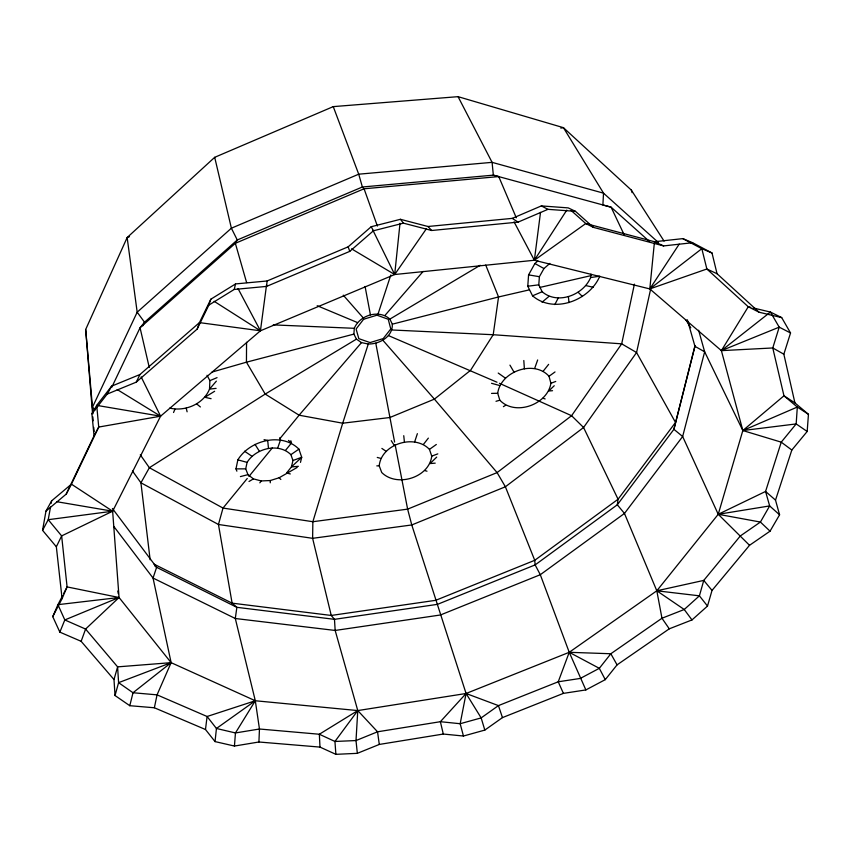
<?xml version="1.0" encoding="UTF-8"?>
<svg xmlns="http://www.w3.org/2000/svg" width="851" height="851" viewBox="0 0 851 851"><rect width="100%" height="100%" fill="white"/><g stroke="black" fill="none" stroke-linecap="round" stroke-linejoin="round"><path stroke-width="1.28" d="M246.567 342.315L246.439 362.186L265.204 394.077L299.105 415.203L342.698 423.202L389.843 417.522L434.404 399.13L470.55 370.334L493.208 334.72L498.548 296.956L485.719 265.044M270.256 482.804L270.288 480.538L279.171 477.751L297.19 467.444M62.506 595.796L57.921 604.667L64.814 619.943L85.589 629.059L117.608 666.865L113.991 679.555L115.034 695.544L129.788 705.702L154.361 707.766L205.485 729.509L215.037 741.593L234.44 746.05L258.917 741.998L259.459 729.009L255.311 700.756L235.301 618.507L236.865 607.327L232.11 603.157L153.999 564.139M207.038 375.28L209.889 380.631L209.516 389.109C203.442 404.14 185.071 411.746 169.764 408.118M368.281 344.027L361.494 342.613L356.441 339.134L353.899 334.113L354.282 328.305C359.59 315.168 379.078 309.147 389.886 319.104L392.311 324.178C393.002 336.656 379.408 344.23 368.281 344.027L342.698 423.202L312.86 521.716L312.615 538.321L331.241 615.454L334.475 619.337L335.166 630.453L357.771 710.574L356.005 740.551L357.335 753.337L335.879 754.337L319.987 747.093L258.917 741.998M549.863 263.395L543.97 268.544L539.396 276.692L538.779 284.83L542.161 291.733C557.448 305.041 583.254 295.169 590.605 277.586L599.806 276.16C589.541 300.531 553.81 314.189 532.545 295.808L527.78 286.223L528.577 274.884L534.896 263.523L537.875 260.895M357.335 753.337L379.291 744.444L443.297 734.041L463.455 736.03L484.825 730.084L502.462 717.606L563.405 693.374L585.86 689.927L605.263 679.641L617.06 664.876L669.28 628.825L691.98 619.932L707.5 606.061L712.021 590.434L749.529 545.3L770.049 531.173L779.58 514.812L775.516 500.122L791.824 450.041L807.173 431.478L808.45 414.32L794.919 402.895L783.962 395.8L772.772 347.963L779.208 327.156L770.432 312.062L753.188 307.945M234.44 746.05L235.45 732.945L255.311 700.756L357.771 710.574L466.082 693.491L569.234 652.302L656.812 590.796L718.233 514.291L742.838 430.542L721.382 350.644L649.813 288.925L534.364 260.257L394.694 274.522L260.438 330.794L160.573 416.192L112.64 511.217L119.055 597.508L171.125 662.663L255.311 700.756L216.441 728.477L215.037 741.593M113.991 679.555L81.153 641.324L59.857 632.133L52.751 616.645L62.091 598.604L56.347 546.778L42.55 530.322L45.965 511.121L66.218 494.101L94.046 435.85L91.908 413.746L107.205 394.077L136.234 382.163L197.177 329.071L208.846 305.105L234.216 289.446L266.565 286.404L267.076 280.979L348.155 246.833L371.185 226.738L400.417 219.303L427.968 226.494L512.238 218.377L541.353 205.91L568.213 207.889L575.467 211.335L593.381 227.366L663.62 245.918L692.618 242.716L712.01 252.992L717.042 273.724L759.103 312.232L781.707 317.614L790.547 332.986L783.845 354.207L794.919 402.895M654.345 243.046L649.813 288.925L706.862 269.001L717.042 273.724M400.013 223.249L394.694 274.522L351.569 248.854M590.605 277.586L590.966 274.096M205.485 729.509L207.091 716.499L255.311 700.756M540.513 212.378L534.364 260.257L585.765 223.547L654.472 241.737L663.62 245.918M266.554 284.915L260.438 330.794L199.442 322.614L139.968 374.504L111.662 386.131L96.706 405.374L91.908 413.746M50.496 507.122L48.23 519.695L42.55 530.322M51.177 503.356L51.634 500.835L71.431 484.166L98.727 427.053L96.706 405.374L160.573 416.192L141.149 376.887M395.109 444.626L407.629 509.143L411.767 524.961L466.082 693.491L460.168 723.722L463.455 736.03M379.216 465.837C381.291 443.892 414.565 433.648 429.447 449.392L431.744 456.136C429.127 477.709 396.8 487.644 381.737 472.518L379.216 465.837L376.802 465.88M236.886 471.177L235.982 468.88L237.855 459.848C249.726 440.222 281.755 431.957 298.914 449.126L301.711 457.274L300.477 462.38M154.361 707.766L157.052 694.852L171.125 662.663L153.042 578.042L113.864 526.514M270.288 480.538L261.257 480.943L253.417 478.879L247.96 474.645L245.716 468.858L247.088 462.38C255.662 448.349 278.554 442.435 290.904 454.657L292.957 460.508L291.425 466.933L286.585 472.975L290.308 473.954M634.41 284.138L621.687 343.836L571.585 415.714L497.09 472.603L407.629 509.143L312.86 521.716L223.015 508.068L149.372 467.72L140.287 454.796M650.653 289.106L636.559 352.527L583.573 427.5L505.388 486.783L411.767 524.961L312.615 538.321L218.452 524.482L140.926 482.804L132.511 471.05M234.216 289.446L235.557 283.926L267.076 280.979M129.788 705.702L133.011 692.746L171.125 662.663L117.608 666.865L118.587 682.662L115.034 695.544M497.707 393.279C500.548 371.451 533.981 359.441 549.012 376.27L550.905 383.28C547.512 404.704 515.078 416.373 499.835 400.204L497.707 393.279L491.538 393.396M695.022 345.527L673.907 429.319L617.315 504.781L535.141 564.904L437.488 604.348L334.475 619.337L236.865 607.327L156.616 567.33L154.563 565.67M687.395 319.838L694.959 346.336L673.907 429.319L682.651 436.52L718.233 514.291L749.529 545.3M378.035 314.03L390.811 274.99M414.671 441.85L417.373 433.659M208.846 305.105L210.835 299.201L235.557 283.926M277.671 448.115L280.511 439.935L279.915 437.605M197.177 329.071L199.442 322.614L210.835 299.201M534.662 368.409L537.662 359.962M81.153 641.324L85.589 629.059L119.055 597.508L67.091 586.913L61.644 535.907L48.23 519.695L112.64 511.217L71.431 484.166L66.218 494.101M382.865 340.251L434.404 399.13L497.09 472.603L505.388 486.783L534.736 560.309L535.141 564.904L540.3 574.712L569.234 652.302L558.235 681.789L563.405 693.374M59.857 632.133L64.814 619.943L119.055 597.508L57.921 604.667L52.751 616.645M62.091 598.604L67.091 586.913L63.655 593.572M173.54 412.501L174.955 409.203M92.493 412.863L85.674 329.497L127.15 237.546L214.697 157.318L333.252 106.62L458.061 96.663L563.426 127.671L631.346 190.103L664.078 241.099M111.758 387.311L140.053 327.752L144.532 322.221L237.269 239.982L362.377 186.997L493.346 175.146L498.739 176.572L516.291 217.803M142.83 325.805L144.532 322.221L137.181 312.2L127.15 237.546L129.448 236.695M136.234 382.163L139.968 374.504M56.347 546.778L61.644 535.907L112.64 511.217L56.826 501.718M554.831 304.584L558.182 298.095M94.046 435.85L98.727 427.053L160.573 416.192L117.215 389.545M45.965 511.121L51.634 500.835M107.205 394.077L111.662 386.131M566.777 210.112L534.364 260.257L514.078 221.866M679.215 244.099L649.813 288.925L701.82 248.694L712.01 252.992M426.457 228.674L394.694 274.522L372.908 230.227M379.291 744.444L377.546 731.796L357.771 710.574L334.943 741.466L335.879 754.337M259.832 482.825L261.257 480.943M423.458 444.36L428.361 438.116M543.321 371.025L548.629 364.366M285.553 450.307L291.489 443.02L290.829 440.712M247.269 478.475L223.015 508.068L218.452 524.482L232.11 603.157L331.241 615.454L435.723 600.317L534.736 560.309L618.071 499.229L675.513 422.447L636.559 352.527L621.687 343.836L493.208 334.72L391.822 329.975M248.939 476.432L272.352 447.86M279.873 438.669L299.105 415.203L361.494 342.613M216.367 381.131L209.516 389.109L216.101 388.375M384.875 315.53L423.149 271.405M698.618 330.241L704.66 351.814L742.838 430.542L783.962 395.8L797.313 407.044L796.174 423.926L781.25 442.158L765.57 491.452L769.655 505.93L760.411 522.057L740.349 535.939L703.766 580.403L699.405 595.828L684.236 609.497L661.972 618.241L610.837 653.749L599.317 668.322L580.286 678.438L558.235 681.789L498.441 705.607L466.082 693.491L440.371 721.701L377.546 731.796L356.005 740.551L334.943 741.466L319.348 734.243L259.459 729.009L235.45 732.945L216.441 728.477L207.091 716.499L157.052 694.852L133.011 692.746L118.587 682.662L171.125 662.663M436.701 457.104L430.063 463.561L435.201 463.146M554.235 385.726L548.767 390.992L552.544 390.705M266.565 286.404L349.772 251.375L373.429 230.781L403.427 223.153L431.67 230.493L518.078 222.122L547.959 209.335L575.467 211.335M542.044 302.222L548.98 296.382M549.012 376.27L555.022 371.951M429.447 449.392L436.329 444.477M290.904 454.657L298.914 449.126M214.633 391.269L204.878 397.279L211.091 398.694M503.388 406.661L505.643 405.267M357.771 710.574L319.348 734.243L319.987 747.093M356.441 339.134L265.204 394.077L149.372 467.72L140.926 482.804L150.138 559.756M389.886 319.104L480.209 265.278M249.003 481.496L253.417 478.879M770.049 531.173L760.411 522.057L718.233 514.291L765.57 491.452L775.516 500.122M791.824 450.041L781.25 442.158L742.838 430.542L797.313 407.044L808.45 414.32M532.545 295.808L542.161 291.733M209.889 380.631L217.058 377.642M550.905 383.28L555.756 381.439M431.744 456.136L437.808 453.86M292.957 460.508L301.711 457.274L291.425 466.933L298.382 466.316M212.09 372.047L246.439 362.186L353.899 334.113M496.005 401.3L499.835 400.204M240.407 476.603L247.96 474.645M392.311 324.178L498.548 296.956L529.375 289.851M539.651 287.478L591.03 275.628M499.42 383.301L571.585 415.714L583.573 427.5L618.071 499.229L617.315 504.781L624.464 513.44L656.812 590.796L703.766 580.403L712.021 590.434M718.233 514.291L769.655 505.93L779.58 514.812M560.809 128.086L563.426 127.671L603.529 193.166L658.376 242.514M527.78 286.223L538.779 284.83M742.838 430.542L796.174 423.926L807.173 431.478M654.472 241.737L682.81 238.631L692.618 242.716M498.739 176.572L364.068 188.784L235.344 243.29L140.053 327.752L149.276 367.483M235.982 468.88L245.716 468.858M585.86 689.927L569.234 652.302L610.837 653.749L617.06 664.876M273.256 324.891L354.282 328.305M669.28 628.825L661.972 618.241L656.812 590.796L699.405 595.828L707.5 606.061M528.577 274.884L539.396 276.692M264.065 439.659L267.693 440.403L268.49 448.466M585.913 285.596L593.264 287.266M750.72 307.349L748.263 306.764L706.862 269.001L701.82 248.694L682.81 238.631M377.259 457.434L380.705 458.37M491.548 383.301L499.643 385.524M237.855 459.848L247.088 462.38M424.692 470.539L426.989 471.199M542.959 398.225L545.14 398.938M317.2 305.711L357.548 322.593M388.492 335.613L497.005 382.227M781.707 317.614L770.432 312.062L721.382 350.644L772.772 347.963L783.845 354.207M593.381 227.366L585.765 223.547L571.138 210.495M759.103 312.232L748.263 306.764L721.382 350.644L779.208 327.156L790.547 332.986M541.353 205.91L547.959 209.335M569.234 652.302L599.317 668.322L605.263 679.641M534.896 263.523L543.97 268.544M694.959 346.336L704.66 351.814L682.651 436.52L624.464 513.44L540.3 574.712L440.446 614.986L335.166 630.453L235.301 618.507L153.042 578.042L156.616 567.33L112.417 508.504M214.144 301.307L260.438 330.794L238.046 288.606M512.238 218.377L518.078 222.122M244.535 451.221L251.896 456.21M656.812 590.796L684.236 609.497L691.98 619.932M381.886 448.424L386.014 451.243M498.229 373.057L505.388 378.121M196.698 403.938L200.389 406.959M288.468 440.414L291.489 443.02M649.462 241.514L611.092 207.176L493.346 175.146L492.08 162.35L458.061 96.663M578.127 292.276L582.446 296.51M279.171 477.751L280.841 479.475M95.067 409.895L92.472 407.214L85.674 329.497M427.968 226.494L431.67 230.493M343.272 295.169L363.217 317.859M400.417 219.303L403.427 223.153M255.023 444.371L259.417 451.317M391.247 440.637L394.353 445.573M685.959 319.965L690.778 327.773M466.082 693.491L481.155 717.904L484.825 730.084M509.94 365.132L514.089 372.249M371.185 226.738L373.429 230.781M623.996 234.419L611.092 207.176L602.88 204.985L603.529 193.166L492.08 162.35L358.718 174.189L231.387 228.206L137.181 312.2L92.472 407.214L93.004 413.756M333.252 106.62L358.718 174.189L362.377 186.997L364.068 188.784L377.387 226.058M348.155 246.833L349.772 251.375M502.462 717.606L498.441 705.607L481.155 717.904L460.168 723.722L440.371 721.701L443.297 734.041M631.346 190.103L632.091 192.634M246.62 282.596L235.344 243.29L237.269 239.982L231.387 228.206L214.697 157.318M186.209 408.118L187.114 411.81M117.768 591.03L118.278 593.626M394.609 442.041L375.78 343.198M365.068 286.436L370.43 314.849M403.746 435.691L404.438 442.275M568.404 296.648L568.979 302.573M92.823 416.83L93.163 420.798M93.738 427.415L94.089 431.383M523.812 360.516L524.386 368.834M363.622 319.242L356.101 328.997L358.824 338.655L370.047 342.581L383.227 338.581L390.769 328.965L388.237 319.263L376.982 315.189L363.622 319.242"/></g></svg>
